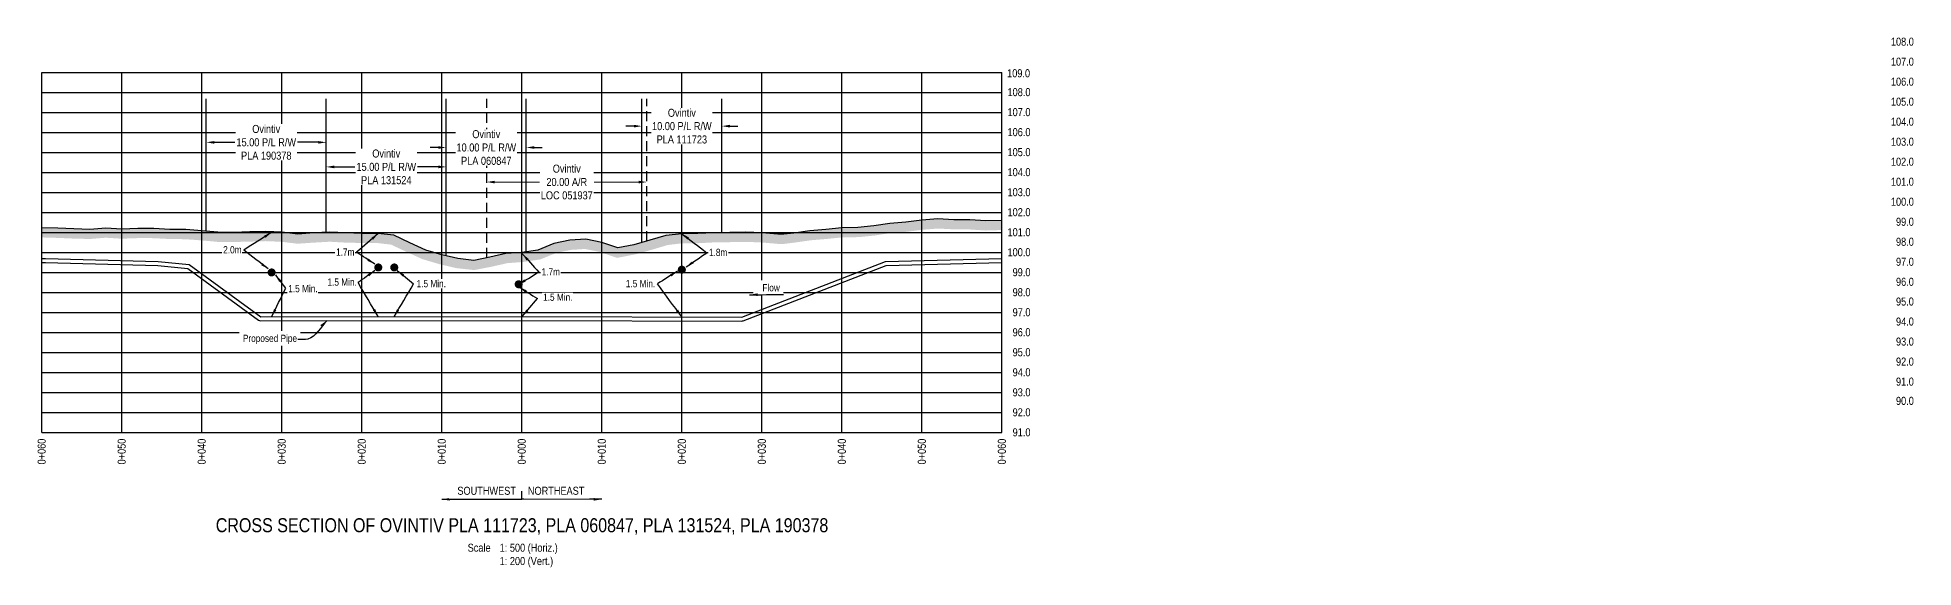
# Model space of a CAD drawing. Extents: x 391856 to 401992, y 6055951 to 6064954.
# Drawn here: x 396750 to 399095, y 6056615 to 6057277 of the extents above; entities that cross this region are included whole.
import ezdxf
from ezdxf.enums import TextEntityAlignment as Align

# ---------------------------------------------------------------- set-up
doc = ezdxf.new("R2010")
doc.units = 0
doc.header["$LTSCALE"] = 5
doc.header["$PDSIZE"] = 0.5
doc.linetypes.add('foc-ACCESSROAD', pattern=[3.75, 2.5, -1.25])
doc.linetypes.add('foc-TOPO', pattern=[1, 0.2, -0.8])
doc.layers.get('Defpoints').update_dxf_attribs({"color": 9})
for name, color, linetype in [('CG-NOTES', 7, 'Continuous'), ('DETAIL-T', 7, 'Continuous'), ('F-AR', 190, 'foc-ACCESSROAD'), ('F-RW', 190, 'Continuous'), ('L-DETAIL-T', 3, 'Continuous'), ('L-MON', 1, 'Continuous'), ('P-CROSSINGS-GRID', 8, 'Continuous'), ('P-CROSSINGS-GROUND', 48, 'foc-TOPO'), ('P-CROSSINGS-LINE', 3, 'Continuous'), ('P-PROPOSED', 10, 'Continuous'), ('S-T7', 7, 'Continuous')]:
    doc.layers.add(name, color=color, linetype=linetype)
doc.layers.add('F-AR-T', color=190, linetype='Continuous', lineweight=9)
doc.styles.add('140', font='ARIALN.TTF', dxfattribs={"height": 15})
doc.styles.add('80', font='ARIALN.TTF', dxfattribs={"height": 10})
doc.styles.add('80CG', font='ARIALN.TTF', dxfattribs={"height": 10})
doc.styles.add('80L', font='ARIALN.TTF', dxfattribs={"height": 10})
doc.dimstyles.new('Compass 5 000', dxfattribs={"dimscale": 5, "dimtxt": 9, "dimasz": 2, "dimexe": 0.2, "dimexo": 0.0625, "dimgap": 0.5, "dimtad": 0, "dimtih": 1, "dimtoh": 1, "dimzin": 0, "dimdsep": 46, "dimtxsty": '80CG', "dimcen": 0.1, "dimse1": 1, "dimse2": 1, "dimclrd": 256, "dimclrt": 256, "dimaunit": 1, "dimadec": 4, "dimazin": 0, "dimtfac": 0.06, "dimtofl": 0, "dimtmove": 0, "dimatfit": 1, "dimfxl": 0.2, "dimtolj": 1, "dimtzin": 0, "dimlwd": -1, "dimarcsym": 0})

# ---------------------------------------------------------------- blocks, each defined once
blk = doc.blocks.new('*D228')
at = {"layer": 'Defpoints', "color": 0, "transparency": 16777216}
for p in [(397261, 6057143.7), (397261, 6057139.3), (397361, 6057143.7)]:
    blk.add_point(p, dxfattribs=at)
at = {"layer": 'F-RW', "transparency": 16777216}
for p, q in [((397251, 6057139.3), (397241, 6057139.3)), ((397371, 6057139.3), (397381, 6057139.3))]:
    blk.add_line(p, q, dxfattribs=at)
for points in [[(397251, 6057141), (397251, 6057137.7), (397261, 6057139.3)], [(397371, 6057141), (397371, 6057137.7), (397361, 6057139.3)]]:
    blk.add_solid(points, dxfattribs=at)
at = {"layer": 'F-RW', "transparency": 16777216, "insert": (397311, 6057139.3), "char_height": 10, "attachment_point": 5, "style": '80CG', "bg_fill": 3, "box_fill_scale": 1.1, "bg_fill_color": 256, "bg_fill_true_color": 13158600, "bg_fill_transparency": 0}
blk.add_mtext('\\A1;Ovintiv\\P10.00 P/L R/W\\PPLA 060847', dxfattribs=at)
blk = doc.blocks.new('*D229')
at = {"layer": 'Defpoints', "color": 0, "transparency": 16777216}
for p in [(397111, 6057115.1), (397111, 6057113), (397261, 6057113)]:
    blk.add_point(p, dxfattribs=at)
at = {"layer": 'F-RW', "transparency": 16777216}
for p, q in [((397121, 6057115.1), (397146.9, 6057115.1)), ((397251, 6057115.1), (397225.1, 6057115.1))]:
    blk.add_line(p, q, dxfattribs=at)
for points in [[(397121, 6057116.8), (397121, 6057113.4), (397111, 6057115.1)], [(397251, 6057116.8), (397251, 6057113.4), (397261, 6057115.1)]]:
    blk.add_solid(points, dxfattribs=at)
at = {"layer": 'F-RW', "transparency": 16777216, "insert": (397186, 6057115.1), "char_height": 10, "attachment_point": 5, "style": '80CG', "bg_fill": 3, "box_fill_scale": 1.1, "bg_fill_color": 256, "bg_fill_true_color": 13158600, "bg_fill_transparency": 0}
blk.add_mtext('\\A1;Ovintiv\\P15.00 P/L R/W\\PPLA 131524', dxfattribs=at)
blk = doc.blocks.new('*D230')
at = {"layer": 'Defpoints', "color": 0, "transparency": 16777216}
for p in [(396961, 6057145.8), (396961, 6057141.8), (397111, 6057141.8)]:
    blk.add_point(p, dxfattribs=at)
at = {"layer": 'F-RW', "transparency": 16777216}
for p, q in [((396971, 6057145.8), (396996.9, 6057145.8)), ((397101, 6057145.8), (397075.1, 6057145.8))]:
    blk.add_line(p, q, dxfattribs=at)
for points in [[(396971, 6057147.4), (396971, 6057144.1), (396961, 6057145.8)], [(397101, 6057147.4), (397101, 6057144.1), (397111, 6057145.8)]]:
    blk.add_solid(points, dxfattribs=at)
at = {"layer": 'F-RW', "transparency": 16777216, "insert": (397036, 6057145.8), "char_height": 10, "attachment_point": 5, "style": '80CG', "bg_fill": 3, "box_fill_scale": 1.1, "bg_fill_color": 256, "bg_fill_true_color": 13158600, "bg_fill_transparency": 0}
blk.add_mtext('\\A1;Ovintiv\\P15.00 P/L R/W\\PPLA 190378', dxfattribs=at)
blk = doc.blocks.new('*D231')
at = {"layer": 'Defpoints', "color": 0, "transparency": 16777216}
for p in [(397311.6, 6057090.4), (397511.6, 6057096.2), (397511.6, 6057090.4)]:
    blk.add_point(p, dxfattribs=at)
at = {"layer": 'F-AR-T', "transparency": 16777216}
for p, q in [((397321.6, 6057096.2), (397377.3, 6057096.2)), ((397501.6, 6057096.2), (397445.9, 6057096.2))]:
    blk.add_line(p, q, dxfattribs=at)
for points in [[(397321.6, 6057097.8), (397321.6, 6057094.5), (397311.6, 6057096.2)], [(397501.6, 6057097.8), (397501.6, 6057094.5), (397511.6, 6057096.2)]]:
    blk.add_solid(points, dxfattribs=at)
at = {"layer": 'F-AR-T', "transparency": 16777216, "insert": (397411.6, 6057096.2), "char_height": 10, "attachment_point": 5, "style": '80CG', "bg_fill": 3, "box_fill_scale": 1.1, "bg_fill_color": 256, "bg_fill_true_color": 13158600, "bg_fill_transparency": 0}
blk.add_mtext('\\A1;Ovintiv\\P20.00 A/R\\PLOC 051937', dxfattribs=at)
blk = doc.blocks.new('*D232')
at = {"layer": 'Defpoints', "color": 0, "transparency": 16777216}
for p in [(397505.4, 6057162), (397605.4, 6057166), (397605.4, 6057162)]:
    blk.add_point(p, dxfattribs=at)
at = {"layer": 'F-RW', "transparency": 16777216}
for p, q in [((397495.4, 6057166), (397485.4, 6057166)), ((397615.4, 6057166), (397625.4, 6057166))]:
    blk.add_line(p, q, dxfattribs=at)
for points in [[(397495.4, 6057167.7), (397495.4, 6057164.4), (397505.4, 6057166)], [(397615.4, 6057167.7), (397615.4, 6057164.4), (397605.4, 6057166)]]:
    blk.add_solid(points, dxfattribs=at)
at = {"layer": 'F-RW', "transparency": 16777216, "insert": (397555.4, 6057166), "char_height": 10, "attachment_point": 5, "style": '80CG', "bg_fill": 3, "box_fill_scale": 1.1, "bg_fill_color": 256, "bg_fill_true_color": 13158600, "bg_fill_transparency": 0}
blk.add_mtext('\\A1;Ovintiv\\P10.00 P/L R/W\\PPLA 111723', dxfattribs=at)
blk = doc.blocks.new('PLIA')
at = {"color": 255, "const_width": 1}
blk.add_lwpolyline([(-0.5, 0, 1), (0.5, 0, 1)], format="xyb", close=True, dxfattribs=at)
blk = doc.blocks.new('PLIAA')
blk.add_blockref('PLIA', (0, 0))
blk = doc.blocks.new('PLIB')
at = {"color": 1}
blk.add_circle((0, 0), 0.8, dxfattribs=at)
blk = doc.blocks.new('PLIBB')
blk.add_blockref('PLIB', (0, 0))
blk = doc.blocks.new('PLICC')
for name in ['PLIAA', 'PLIBB']:
    blk.add_blockref(name, (0, 0))
blk = doc.blocks.new('PLI')
blk.add_blockref('PLICC', (0, 0))

msp = doc.modelspace()

# ---------------------------------------------------------------- hatches: boundary and pattern name
at = {"layer": 'P-CROSSINGS-GROUND', "linetype": 'ByBlock'}
h = msp.add_hatch(dxfattribs=at)
h.set_pattern_fill('EARTH', color=256, scale=2.5, angle=45)
h.set_pattern_definition([(45, (-1260.772, -3e-08), (2e-15, 22.450640303), [15.875, -15.875]), (45, (-1264.982, 4.21), (2e-15, 22.450640303), [15.875, -15.875]), (45, (-1269.191, 8.419), (2e-15, 22.450640303), [15.875, -15.875]), (135, (-1269.191, 11.225), (-22.450640303, 2e-15), [15.875, -15.875]), (135, (-1264.982, 15.435), (-22.450640303, 2e-15), [15.875, -15.875]), (135, (-1260.772, 19.644), (-22.450640303, 2e-15), [15.875, -15.875])])
h.paths.add_polyline_path([(396755.379, 6057026.995), (396755.379, 6057038.996), (396775.379, 6057038.417), (396795.379, 6057037.557), (396815.379, 6057037.052), (396835.379, 6057038.651), (396855.379, 6057037.424), (396875.379, 6057038.116), (396895.379, 6057038.063), (396915.379, 6057037.009), (396935.379, 6057036.76), (396955.379, 6057035.305), (396975.379, 6057033.469), (396995.379, 6057033.27), (397015.379, 6057033.777), (397035.379, 6057034.348), (397055.379, 6057033.578), (397075.379, 6057031.176), (397095.379, 6057032.527), (397115.379, 6057033.643), (397135.379, 6057032.533), (397155.379, 6057032.045), (397175.379, 6057031.979), (397195.379, 6057029.682), (397215.379, 6057020.249), (397235.379, 6057011.132), (397255.379, 6057005.235), (397275.379, 6057000.503), (397295.379, 6056998.322), (397315.379, 6057002.203), (397335.379, 6057006.71), (397355.379, 6057008.241), (397375.379, 6057011.186), (397395.379, 6057019.306), (397415.379, 6057023.378), (397435.379, 6057024.642), (397455.379, 6057020.588), (397475.379, 6057013.827), (397495.379, 6057017.742), (397515.379, 6057023.386), (397535.379, 6057029.318), (397555.379, 6057031.684), (397575.379, 6057031.777), (397595.379, 6057032.79), (397615.379, 6057033.068), (397635.379, 6057033.384), (397655.379, 6057032.753), (397675.379, 6057030.978), (397682.948, 6057030.983), (397695.379, 6057032.485), (397715.379, 6057035.388), (397735.379, 6057037.058), (397755.379, 6057039.091), (397775.379, 6057039.343), (397795.379, 6057041.327), (397815.379, 6057044.578), (397835.379, 6057046.029), (397855.379, 6057048.557), (397875.379, 6057050.148), (397895.379, 6057049.098), (397915.379, 6057048.973), (397935.379, 6057047.632), (397954.813, 6057048.242), (397955.379, 6057048.243), (397955.379, 6057036.243), (397955.015, 6057036.243), (397935.166, 6057035.619), (397914.94, 6057036.975), (397895.027, 6057037.1), (397875.541, 6057038.123), (397856.608, 6057036.617), (397836.567, 6057034.083), (397816.779, 6057032.648), (397796.936, 6057029.422), (397776.048, 6057027.35), (397756.063, 6057027.099), (397736.486, 6057025.109), (397716.742, 6057023.46), (397696.961, 6057020.589), (397683.674, 6057018.983), (397674.852, 6057018.978), (397654.659, 6057020.77), (397635.285, 6057021.381), (397615.557, 6057021.069), (397595.767, 6057020.795), (397575.711, 6057019.778), (397556.114, 6057019.687), (397537.808, 6057017.522), (397518.715, 6057011.858), (397498.166, 6057006.06), (397474.556, 6057001.438), (397452.253, 6057008.978), (397434.552, 6057012.566), (397416.962, 6057011.454), (397398.863, 6057007.769), (397378.556, 6056999.524), (397356.713, 6056996.308), (397337.166, 6056994.812), (397317.842, 6056990.457), (397295.883, 6056986.196), (397273.34, 6056988.654), (397252.299, 6056993.633), (397231.173, 6056999.861), (397210.331, 6057009.362), (397192.047, 6057017.986), (397174.673, 6057019.981), (397155.213, 6057020.045), (397134.9, 6057020.541), (397115.381, 6057021.624), (397096.118, 6057020.55), (397075.066, 6057019.127), (397054.432, 6057021.605), (397035.32, 6057022.341), (397015.703, 6057021.781), (396995.472, 6057021.268), (396974.77, 6057021.474), (396954.395, 6057023.345), (396934.869, 6057024.765), (396914.989, 6057025.013), (396895.048, 6057026.064), (396875.571, 6057026.115), (396855.219, 6057025.411), (396835.491, 6057026.622), (396815.707, 6057025.04), (396794.97, 6057025.563), (396774.948, 6057026.424), (396755.26, 6057026.994)])

# ---------------------------------------------------------------- linework, layer by layer
at = {"layer": 'CG-NOTES'}
msp.add_line((397355.379, 6056699.793), (397355.379, 6056709.793), dxfattribs=at)
at = {"layer": 'F-AR'}
for p, q in [((397311.599, 6057001.469), (397311.599, 6057200.034)), ((397511.599, 6057022.319), (397511.599, 6057200.034))]:
    msp.add_line(p, q, dxfattribs=at)
at = {"layer": 'F-RW'}
for p, q in [((396960.999, 6057034.789), (396960.999, 6057200.034)), ((397110.999, 6057033.398), (397110.999, 6057200.034)), ((397260.999, 6057003.905), (397260.999, 6057200.034)), ((397360.999, 6057009.068), (397360.999, 6057200.034)), ((397505.379, 6057020.564), (397505.379, 6057200.034)), ((397605.379, 6057032.929), (397605.379, 6057200.034))]:
    msp.add_line(p, q, dxfattribs=at)
at = {"layer": 'P-CROSSINGS-GRID', "color": 8}
for p, q in [((396755.379, 6057233.241), (397955.379, 6057233.241)), ((396755.379, 6056783.241), (396755.379, 6057233.241)), ((396855.379, 6056783.241), (396855.379, 6057233.241)), ((396955.379, 6056783.241), (396955.379, 6057233.241)), ((397055.379, 6056783.241), (397055.379, 6057233.241)), ((397155.379, 6056783.241), (397155.379, 6057233.241)), ((397255.379, 6056783.241), (397255.379, 6057233.241)), ((397455.379, 6056783.241), (397455.379, 6057233.241)), ((397555.379, 6056783.241), (397555.379, 6057233.241)), ((397655.379, 6056783.241), (397655.379, 6057233.241)), ((397755.379, 6056783.241), (397755.379, 6057233.241)), ((397855.379, 6056783.241), (397855.379, 6057233.241)), ((397955.379, 6056783.241), (397955.379, 6057233.241)), ((396755.379, 6057208.241), (397955.379, 6057208.241)), ((396755.379, 6057183.241), (397955.379, 6057183.241)), ((396755.379, 6057158.241), (397955.379, 6057158.241)), ((396755.379, 6057133.241), (397955.379, 6057133.241)), ((396755.379, 6057108.241), (397955.379, 6057108.241)), ((396755.379, 6057083.241), (397955.379, 6057083.241)), ((396755.379, 6057058.241), (397955.379, 6057058.241)), ((396755.379, 6057033.241), (397955.379, 6057033.241)), ((396755.379, 6056983.241), (397955.379, 6056983.241)), ((396755.379, 6056958.241), (397955.379, 6056958.241)), ((396755.379, 6056933.241), (397955.379, 6056933.241)), ((396755.379, 6056908.241), (397955.379, 6056908.241)), ((396755.379, 6056883.241), (397955.379, 6056883.241)), ((396755.379, 6056858.241), (397955.379, 6056858.241)), ((396755.379, 6056833.241), (397955.379, 6056833.241)), ((396755.379, 6056808.241), (397955.379, 6056808.241)), ((396755.379, 6056783.241), (397955.379, 6056783.241))]:
    msp.add_line(p, q, dxfattribs=at)
at = {"layer": 'P-CROSSINGS-GRID'}
for p, q in [((397355.379, 6056783.241), (397355.379, 6057233.241)), ((396755.379, 6057008.241), (397955.379, 6057008.241))]:
    msp.add_line(p, q, dxfattribs=at)
at = {"layer": 'P-CROSSINGS-LINE', "flags": 128}
msp.add_lwpolyline([(397955.379, 6057048.243), (397954.813, 6057048.242), (397935.379, 6057047.632), (397915.379, 6057048.973), (397895.379, 6057049.098), (397875.379, 6057050.148), (397855.379, 6057048.557), (397835.379, 6057046.029), (397815.379, 6057044.578), (397795.379, 6057041.327), (397775.379, 6057039.343), (397755.379, 6057039.091), (397735.379, 6057037.058), (397715.379, 6057035.388), (397695.379, 6057032.485), (397682.948, 6057030.983), (397675.379, 6057030.978), (397655.379, 6057032.753), (397635.379, 6057033.384), (397615.379, 6057033.068), (397595.379, 6057032.79), (397575.379, 6057031.777), (397555.379, 6057031.684), (397535.379, 6057029.318), (397515.379, 6057023.386), (397495.379, 6057017.742), (397475.379, 6057013.827), (397455.379, 6057020.588), (397435.379, 6057024.642), (397415.379, 6057023.378), (397395.379, 6057019.306), (397375.379, 6057011.186), (397355.379, 6057008.241), (397335.379, 6057006.71), (397315.379, 6057002.203), (397295.379, 6056998.322), (397275.379, 6057000.503), (397255.379, 6057005.235), (397235.379, 6057011.132), (397215.379, 6057020.249), (397195.379, 6057029.682), (397175.379, 6057031.979), (397155.379, 6057032.045), (397135.379, 6057032.533), (397115.379, 6057033.643), (397095.379, 6057032.527), (397075.379, 6057031.176), (397055.379, 6057033.578), (397035.379, 6057034.348), (397015.379, 6057033.777), (396995.379, 6057033.27), (396975.379, 6057033.469), (396955.379, 6057035.305), (396935.379, 6057036.76), (396915.379, 6057037.009), (396895.379, 6057038.063), (396875.379, 6057038.116), (396855.379, 6057037.424), (396835.379, 6057038.651), (396815.379, 6057037.052), (396795.379, 6057037.557), (396775.379, 6057038.417), (396755.379, 6057038.996)], dxfattribs=at)
at = {"layer": 'P-PROPOSED', "flags": 128}
msp.add_lwpolyline([(396755.366, 6056995.576), (396759.95, 6056995.564), (396900.568, 6056991.832), (396937.842, 6056988.266), (397026.276, 6056923.726, 0.15934902), (397029.233, 6056922.764), (397355.882, 6056923.296), (397630.361, 6056922.565, 0.09299011), (397632.175, 6056922.9), (397810.879, 6056991.849), (397955.241, 6056995.566)], format="xyb", dxfattribs=at)
msp.add_lwpolyline([(396755.379, 6057000.578), (396760.023, 6057000.566), (396900.873, 6056996.827), (396939.683, 6056993.115), (397029.225, 6056927.766), (397355.885, 6056928.298), (397630.374, 6056927.567), (397809.886, 6056996.827), (397955.112, 6057000.566)], dxfattribs=at)

# ---------------------------------------------------------------- block references
at = {"layer": 'L-MON', "xscale": 5.00000000000003, "yscale": 5.00000000000003, "zscale": 5.00000000000003}
for p in [(397176.021, 6056989.477), (397196.005, 6056989.477), (397042.709, 6056983.241), (397351.424, 6056968.468), (397555.379, 6056986.684)]:
    msp.add_blockref('PLI', p, dxfattribs=at)

# ---------------------------------------------------------------- texts
at = {"style": '80'}
for s, p in [('0+060', (396755.292, 6056775.572)), ('0+050', (396855.292, 6056775.572)), ('0+040', (396955.292, 6056775.572)), ('0+030', (397055.292, 6056775.572)), ('0+020', (397155.292, 6056775.572)), ('0+010', (397255.292, 6056775.572)), ('0+000', (397355.292, 6056775.572)), ('0+010', (397455.292, 6056775.572)), ('0+020', (397555.292, 6056775.572)), ('0+030', (397655.292, 6056775.572)), ('0+040', (397755.292, 6056775.572)), ('0+050', (397855.292, 6056775.572)), ('0+060', (397955.292, 6056775.572))]:
    msp.add_text(s, height=10, rotation=90, dxfattribs=at).set_placement(p, align=Align.MIDDLE_RIGHT)
at = {"layer": 'DETAIL-T', "insert": (397287.724, 6056644.333), "char_height": 10, "attachment_point": 1, "style": '80L'}
msp.add_mtext_dynamic_manual_height_columns('Scale^I1: 500 (Horiz.)\\P^I1: 200 (Vert.)', width=217.1051, gutter_width=45, heights=[0], dxfattribs=at)
at = {"layer": 'L-DETAIL-T', "insert": (397355.66, 6056676.207), "char_height": 17.5, "width": 764.8868, "attachment_point": 2, "rotation": 0, "style": '140'}
msp.add_mtext('CROSS SECTION OF OVINTIV PLA 111723, PLA 060847, PLA 131524, PLA 190378', dxfattribs=at)
at = {"layer": 'S-T7', "style": '80'}
for s, p in [('108.0', (399095.076, 6057271.583)), ('109.0', (397990.573, 6057232.108)), ('107.0', (399095.076, 6057246.583)), ('108.0', (397991.074, 6057208.535)), ('106.0', (399095.076, 6057221.583)), ('107.0', (397991.074, 6057183.535)), ('105.0', (399095.076, 6057196.583)), ('106.0', (397991.074, 6057158.535)), ('104.0', (399095.076, 6057171.583)), ('105.0', (397991.074, 6057133.535)), ('103.0', (399095.076, 6057146.583)), ('104.0', (397991.074, 6057108.535)), ('102.0', (399095.076, 6057121.583)), ('103.0', (397991.074, 6057083.535)), ('101.0', (399095.076, 6057096.583)), ('100.0', (399095.076, 6057071.583)), ('102.0', (397991.074, 6057058.535)), ('99.0', (399095.076, 6057046.583)), ('101.0', (397991.074, 6057033.535)), ('98.0', (399095.076, 6057021.583)), ('100.0', (397991.074, 6057008.535)), ('97.0', (399095.076, 6056996.583)), ('99.0', (397991.074, 6056983.535)), ('96.0', (399095.076, 6056971.583)), ('98.0', (397991.074, 6056958.535)), ('95.0', (399095.076, 6056946.877)), ('97.0', (397991.074, 6056933.535)), ('94.0', (399095.076, 6056921.877)), ('96.0', (397991.074, 6056908.535)), ('93.0', (399095.076, 6056896.877)), ('95.0', (397991.074, 6056883.535)), ('92.0', (399095.076, 6056871.877)), ('94.0', (397991.074, 6056858.535)), ('93.0', (397991.074, 6056833.535)), ('91.0', (399095.076, 6056846.877)), ('92.0', (397991.074, 6056808.535)), ('90.0', (399095.076, 6056822.8)), ('91.0', (397991.074, 6056783.535))]:
    msp.add_text(s, height=10, dxfattribs=at).set_placement(p, align=Align.MIDDLE_RIGHT)

# ---------------------------------------------------------------- leaders
at = {"path_type": 1}
for points in [[(397042.709, 6057033.241), (397007.874, 6057011.258)], [(397176.021, 6057031.977), (397148.959, 6057008.391)], [(397555.379, 6057031.684), (397586.553, 6057007.938)], [(397038.489, 6056987.565), (397007.874, 6057011.258)], [(397171.688, 6056993.656), (397148.959, 6057008.391)], [(397355.89, 6057006.673), (397376.629, 6056983.7)], [(397560.861, 6056990.079), (397586.553, 6057007.938)], [(397047.402, 6056980.277), (397060.213, 6056963.235)], [(397171.594, 6056985.49), (397150.831, 6056970.589)], [(397199.748, 6056985.606), (397220.161, 6056968.928)], [(397042.718, 6056927.788), (397060.213, 6056963.235)], [(397175.704, 6056928.169), (397150.831, 6056970.589)], [(397195.683, 6056927.831), (397220.161, 6056968.928)], [(397352.092, 6056964.908), (397374.931, 6056950.525)], [(397355.885, 6056928.298), (397374.931, 6056950.525)]]:
    msp.add_leader(points, dimstyle='Compass 5 000', override={"dimgap": 0.5, "dimtad": 0}, dxfattribs=at)
at = {"layer": 'CG-NOTES', "path_type": 1}
for points in [[(397255.379, 6056699.793), (397355.379, 6056699.793)], [(397455.379, 6056699.793), (397355.379, 6056699.793)]]:
    msp.add_leader(points, dimstyle='Compass 5 000', override={"dimgap": 0.5, "dimtad": 0}, dxfattribs=at)

# ---------------------------------------------------------------- next in the draw order: texts
at = {"char_height": 9, "style": '80L', "bg_fill": 3, "box_fill_scale": 1.15, "bg_fill_color": 256, "bg_fill_true_color": 256, "bg_fill_transparency": 0}
for s, width, insert, attachment_point in [('2.0m', 22.34443, (396982.191, 6057016.106), 1), ('1.7m', 22.34443, (397123.276, 6057013.239), 1), ('1.8m', 22.34443, (397612.236, 6057012.787), 3), ('1.5 Min.', 35.88741, (397112.519, 6056975.721), 1), ('1.5 Min.', 35.88741, (397223.946, 6056973.758), 1), ('1.5 Min.', 35.88741, (397485.382, 6056973.761), 1), ('1.5 Min.', 35.88741, (397381.981, 6056956.833), 1)]:
    msp.add_mtext_dynamic_manual_height_columns(s, width=width, gutter_width=45, heights=[0], dxfattribs=dict(at, insert=insert, attachment_point=attachment_point))
at = {"insert": (397677.869, 6056968.603), "char_height": 9, "attachment_point": 3, "rotation": 359.666704, "style": '80L', "bg_fill": 3, "box_fill_scale": 1.5, "bg_fill_color": 256, "bg_fill_transparency": 0}
msp.add_mtext_dynamic_manual_height_columns('Flow', width=28.55952, gutter_width=45, heights=[0], dxfattribs=at)
at = {"insert": (397006.834, 6056905.432), "char_height": 9, "attachment_point": 1, "style": '80L', "bg_fill": 3, "box_fill_scale": 1.5, "bg_fill_color": 256, "bg_fill_transparency": 0}
msp.add_mtext_dynamic_manual_height_columns('Proposed Pipe', width=67.2769, gutter_width=45, heights=[0], dxfattribs=at)
at = {"color": 3, "insert": (397348.012, 6056715.474), "char_height": 10, "width": 78.43132, "attachment_point": 3, "style": '80', "bg_fill": 2}
msp.add_mtext('SOUTHWEST', dxfattribs=at)

# ---------------------------------------------------------------- next in the draw order: dimensions: what is measured, and where the dimension line sits
at = {"layer": 'F-RW'}
for p1, p2, distance, text, picture, middle in [((397505.379, 6057162), (397605.379, 6057162), 4.04, 'Ovintiv\\P10.00 P/L R/W\\PPLA 111723', '*D232', (397555.379, 6057166.041)), ((397360.999, 6057143.689), (397260.999, 6057143.689), 4.348, 'Ovintiv\\P10.00 P/L R/W\\PPLA 060847', '*D228', (397310.999, 6057139.341))]:
    dim = msp.add_aligned_dim(p1=p1, p2=p2, distance=distance, text=text, dimstyle='Compass 5 000', override={"dimtfill": 1}, dxfattribs=at)
    dim.commit()
    dim.dimension.update_dxf_attribs({"geometry": picture, "text_midpoint": middle})

# ---------------------------------------------------------------- next in the draw order: texts
at = {"insert": (397063.51, 6056967.528), "char_height": 9, "attachment_point": 1, "style": '80L', "bg_fill": 3, "box_fill_scale": 1.15, "bg_fill_color": 256, "bg_fill_true_color": 256, "bg_fill_transparency": 0}
msp.add_mtext_dynamic_manual_height_columns('1.5 Min.', width=35.88741, gutter_width=45, heights=[0], dxfattribs=at)
at = {"color": 3, "insert": (397362.969, 6056715.474), "char_height": 10, "width": 71.79644, "attachment_point": 1, "style": '80', "bg_fill": 2}
msp.add_mtext('NORTHEAST', dxfattribs=at)

# ---------------------------------------------------------------- next in the draw order: dimensions: what is measured, and where the dimension line sits
at = {"layer": 'F-AR-T'}
dim = msp.add_aligned_dim(p1=(397311.599, 6057090.417), p2=(397511.599, 6057090.417), distance=5.742, text='Ovintiv\\P20.00 A/R\\PLOC 051937', dimstyle='Compass 5 000', override={"dimtfill": 1}, dxfattribs=at)
dim.commit()
dim.dimension.update_dxf_attribs({"geometry": '*D231', "text_midpoint": (397411.599, 6057096.159)})
at = {"layer": 'F-RW'}
dim = msp.add_aligned_dim(p1=(397260.999, 6057112.965), p2=(397110.999, 6057112.965), distance=-2.15, text='Ovintiv\\P15.00 P/L R/W\\PPLA 131524', dimstyle='Compass 5 000', override={"dimtfill": 1}, dxfattribs=at)
dim.commit()
dim.dimension.update_dxf_attribs({"geometry": '*D229', "text_midpoint": (397185.999, 6057115.115)})

# ---------------------------------------------------------------- next in the draw order: leaders
at = {"path_type": 1}
for points in [[(397350.745, 6056967.904), (397376.629, 6056983.7)], [(397549.986, 6056984.848), (397524.779, 6056968.996)], [(397555.379, 6056927.766), (397524.779, 6056968.996)], [(397639.955, 6056955.403), (397682.394, 6056955.558)], [(397111.933, 6056923.238), (397088.1, 6056900.08), (397075.349, 6056899.571)]]:
    msp.add_leader(points, dimstyle='Compass 5 000', override={"dimgap": 0.5, "dimtad": 0}, dxfattribs=at)

# ---------------------------------------------------------------- next in the draw order: texts
at = {"insert": (397380.223, 6056988.552), "char_height": 9, "attachment_point": 1, "style": '80L', "bg_fill": 3, "box_fill_scale": 1.15, "bg_fill_color": 256, "bg_fill_true_color": 256, "bg_fill_transparency": 0}
msp.add_mtext_dynamic_manual_height_columns('1.7m', width=22.34443, gutter_width=45, heights=[0], dxfattribs=at)

# ---------------------------------------------------------------- next in the draw order: dimensions: what is measured, and where the dimension line sits
at = {"layer": 'F-RW'}
dim = msp.add_aligned_dim(p1=(397110.999, 6057141.791), p2=(396960.999, 6057141.791), distance=-3.971, text='Ovintiv\\P15.00 P/L R/W\\PPLA 190378', dimstyle='Compass 5 000', override={"dimtfill": 1}, dxfattribs=at)
dim.commit()
dim.dimension.update_dxf_attribs({"geometry": '*D230', "text_midpoint": (397035.999, 6057145.762)})

doc.saveas('drawing.dxf')
